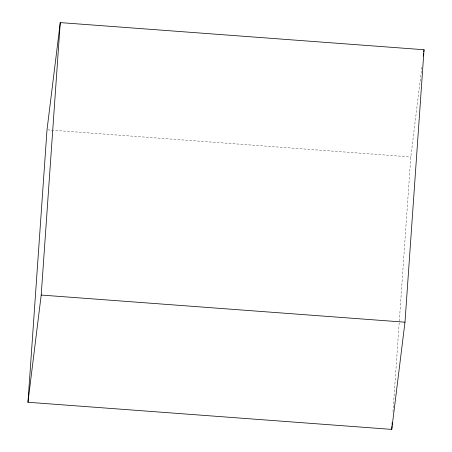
<?xml version="1.0" encoding="UTF-8"?>
<svg xmlns="http://www.w3.org/2000/svg" width="452" height="452" viewBox="0 0 452 452"><rect width="100%" height="100%" fill="white"/><g stroke="black" fill="none" stroke-linecap="round" stroke-linejoin="round"><path stroke-width="0.34" stroke-dasharray="2.26 1.69" d="M392.974 411.8L410.8 156.946L422.049 65.851M47.714 129.86L410.8 156.946"/><path stroke-width="0.68" d="M27.962 402.263L47.014 129.809L60.257 22.6L424.038 49.737L404.986 322.191L391.743 429.4L27.962 402.263L41.2 295.054L60.257 22.6M391.743 429.4L391.991 425.88M392.087 424.473L392.24 422.36M423.258 56.042L423.609 53.24M423.778 51.839L424.038 49.737M41.2 295.054L404.986 322.191"/></g></svg>
